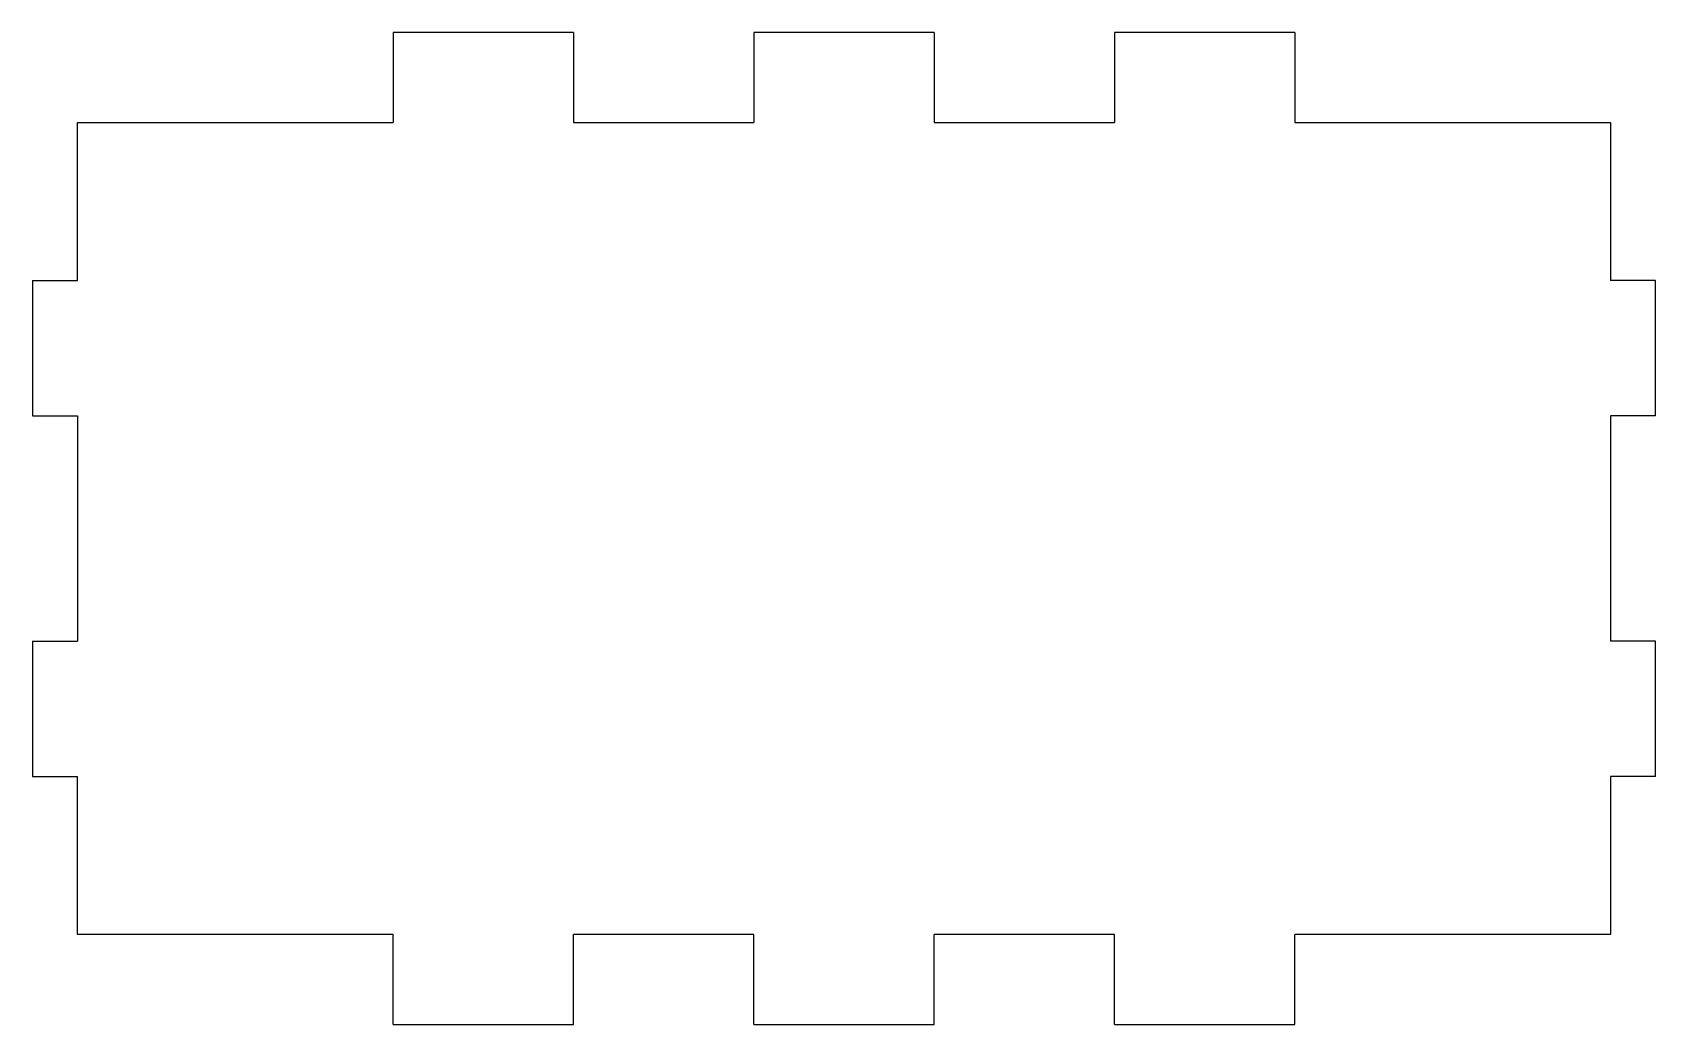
# Model space of a CAD drawing. Header units: millimetres. Extents: x -90 to 90, y -55 to 55.
import ezdxf

# ---------------------------------------------------------------- set-up
doc = ezdxf.new("R2010")
doc.units = ezdxf.units.MM

msp = doc.modelspace()

# ---------------------------------------------------------------- linework, layer by layer
at = {"color": 7, "linetype": 'Continuous', "lineweight": 25}
for p, q in [((-30, 55), (-50, 55)), ((-50, 55), (-50, 45)), ((-30, 55), (-30, 45)), ((10, 55), (-10, 55)), ((-10, 55), (-10, 45)), ((10, 55), (10, 45)), ((50, 55), (30, 55)), ((30, 55), (30, 45)), ((50, 55), (50, 45)), ((-85, 45), (-50, 45)), ((-85, 27.5), (-85, 45)), ((-30, 45), (-10, 45)), ((10, 45), (30, 45)), ((50, 45), (85, 45)), ((85, 45), (85, 27.5)), ((-90, 27.5), (-85, 27.5)), ((-90, 27.5), (-90, 12.5)), ((90, 27.5), (85, 27.5)), ((90, 12.5), (90, 27.5)), ((-90, 12.5), (-85, 12.5)), ((-85, 12.5), (-85, -12.5)), ((85, 12.5), (85, -12.5)), ((90, 12.5), (85, 12.5)), ((-90, -12.5), (-85, -12.5)), ((-90, -12.5), (-90, -27.5)), ((90, -12.5), (85, -12.5)), ((90, -27.5), (90, -12.5)), ((-90, -27.5), (-85, -27.5)), ((-85, -45), (-85, -27.5)), ((85, -27.5), (85, -45)), ((90, -27.5), (85, -27.5)), ((-50, -45), (-85, -45)), ((-50, -55), (-50, -45)), ((-30, -55), (-30, -45)), ((-10, -45), (-30, -45)), ((-10, -55), (-10, -45)), ((10, -55), (10, -45)), ((30, -45), (10, -45)), ((30, -55), (30, -45)), ((50, -55), (50, -45)), ((85, -45), (50, -45)), ((-50, -55), (-30, -55)), ((-10, -55), (10, -55)), ((30, -55), (50, -55))]:
    msp.add_line(p, q, dxfattribs=at)

doc.saveas('drawing.dxf')
